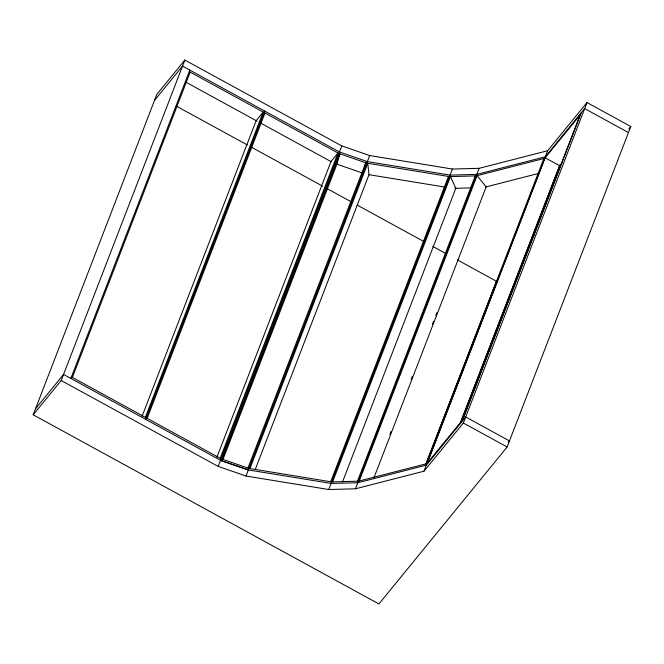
<?xml version="1.0" encoding="UTF-8"?>
<svg xmlns="http://www.w3.org/2000/svg" width="664" height="664" viewBox="0 0 664 664"><rect width="100%" height="100%" fill="white"/><g stroke="black" fill="none" stroke-linecap="round" stroke-linejoin="round"><path stroke-width="1" d="M364.661 166.531L365.748 162.771L247.946 468.062M33.2 414.801L156.862 94.321L184.866 60.042L341.819 145.922L369.665 155.542L452.408 169.038L479.134 168.316L547.617 150.753L587.001 102.546L630.8 126.509L507.138 446.988L378.912 603.958L33.2 414.801L61.204 380.522L184.866 60.042M70.857 378.422L189.829 70.094M72.376 377.418L190.178 72.127M142.088 416.262L256.163 120.624L263.16 112.058L145.358 417.349M145.682 419.357L264.654 111.037M147.167 418.345L264.969 113.046L263.699 114.606M216.904 457.197L330.979 161.559L337.984 152.994L220.174 458.284M587.001 102.546L463.339 423.026L423.956 471.224L355.472 488.795L328.746 489.517L246.004 476.022L218.157 466.394L341.819 145.922M222.083 459.131L339.885 153.832L336.905 164.182L222.83 459.812M246.004 476.022L369.665 155.542M249.946 468.576L367.756 163.278L368.993 174.69L255.283 469.365M330.672 481.74L448.474 176.441M328.746 489.517L452.408 169.038M332.631 481.881L450.441 176.582L455.811 188.294L342.483 481.989M357.456 481.209L475.258 175.918M355.472 488.795L479.134 168.316M359.249 480.968L477.051 175.678L486.189 186.874L373.981 477.682M389.917 434.422L391.038 431.525M411.174 379.351L412.286 376.455M432.422 324.281L433.542 321.384M435.775 315.591L436.895 312.686M425.566 464.916L496.431 281.254L497.743 279.652M426.064 463.829L543.866 158.538M423.956 471.224L547.617 150.753M427.334 463.082L545.136 157.791L559.735 165.776L460.202 423.732M460.509 422.337L559.885 164.797M462.335 420.237L580.137 114.938M462.177 421.25L581.166 112.888M154.521 100.38L182.525 66.101L339.478 151.981L367.325 161.601L450.067 175.097L476.802 174.375L545.285 156.812L584.66 108.605L628.459 132.568M35.541 408.742L63.553 374.43L221.145 460.65L248.353 469.921L220.489 460.343M580.577 114.407L544.696 158.322L476.212 175.894L449.486 176.607L366.744 163.112L338.897 153.492L189.24 71.612M559.295 166.315L561.91 163.12M531.822 237.944L534.437 234.732M628.841 128.916L630.8 126.509M462.775 419.698L426.894 463.621L358.411 481.184L331.676 481.906L248.942 468.411L221.087 458.791L71.438 376.903M426.296 465.173L465.68 416.967L509.479 440.929L508.309 442.357M485.359 187.09L538.952 173.345M426.313 465.132L357.813 482.736L331.079 483.458M454.857 188.319L471.307 187.87M369.001 174.698L444.589 187.024M248.344 469.963L331.095 483.417M335.909 163.834L361.838 172.798M185.845 82.153L257.068 121.122M260.67 123.097L330.987 161.568M176.242 106.066L247.199 144.885M251.747 147.375L322.704 186.202M327.252 188.692L350.907 201.632M357.273 205.118L423.682 241.447M432.779 246.427L445.511 253.399M457.338 259.865L497.369 281.768M463.339 423.026L507.138 446.988M61.204 380.522L218.157 466.394"/></g></svg>
